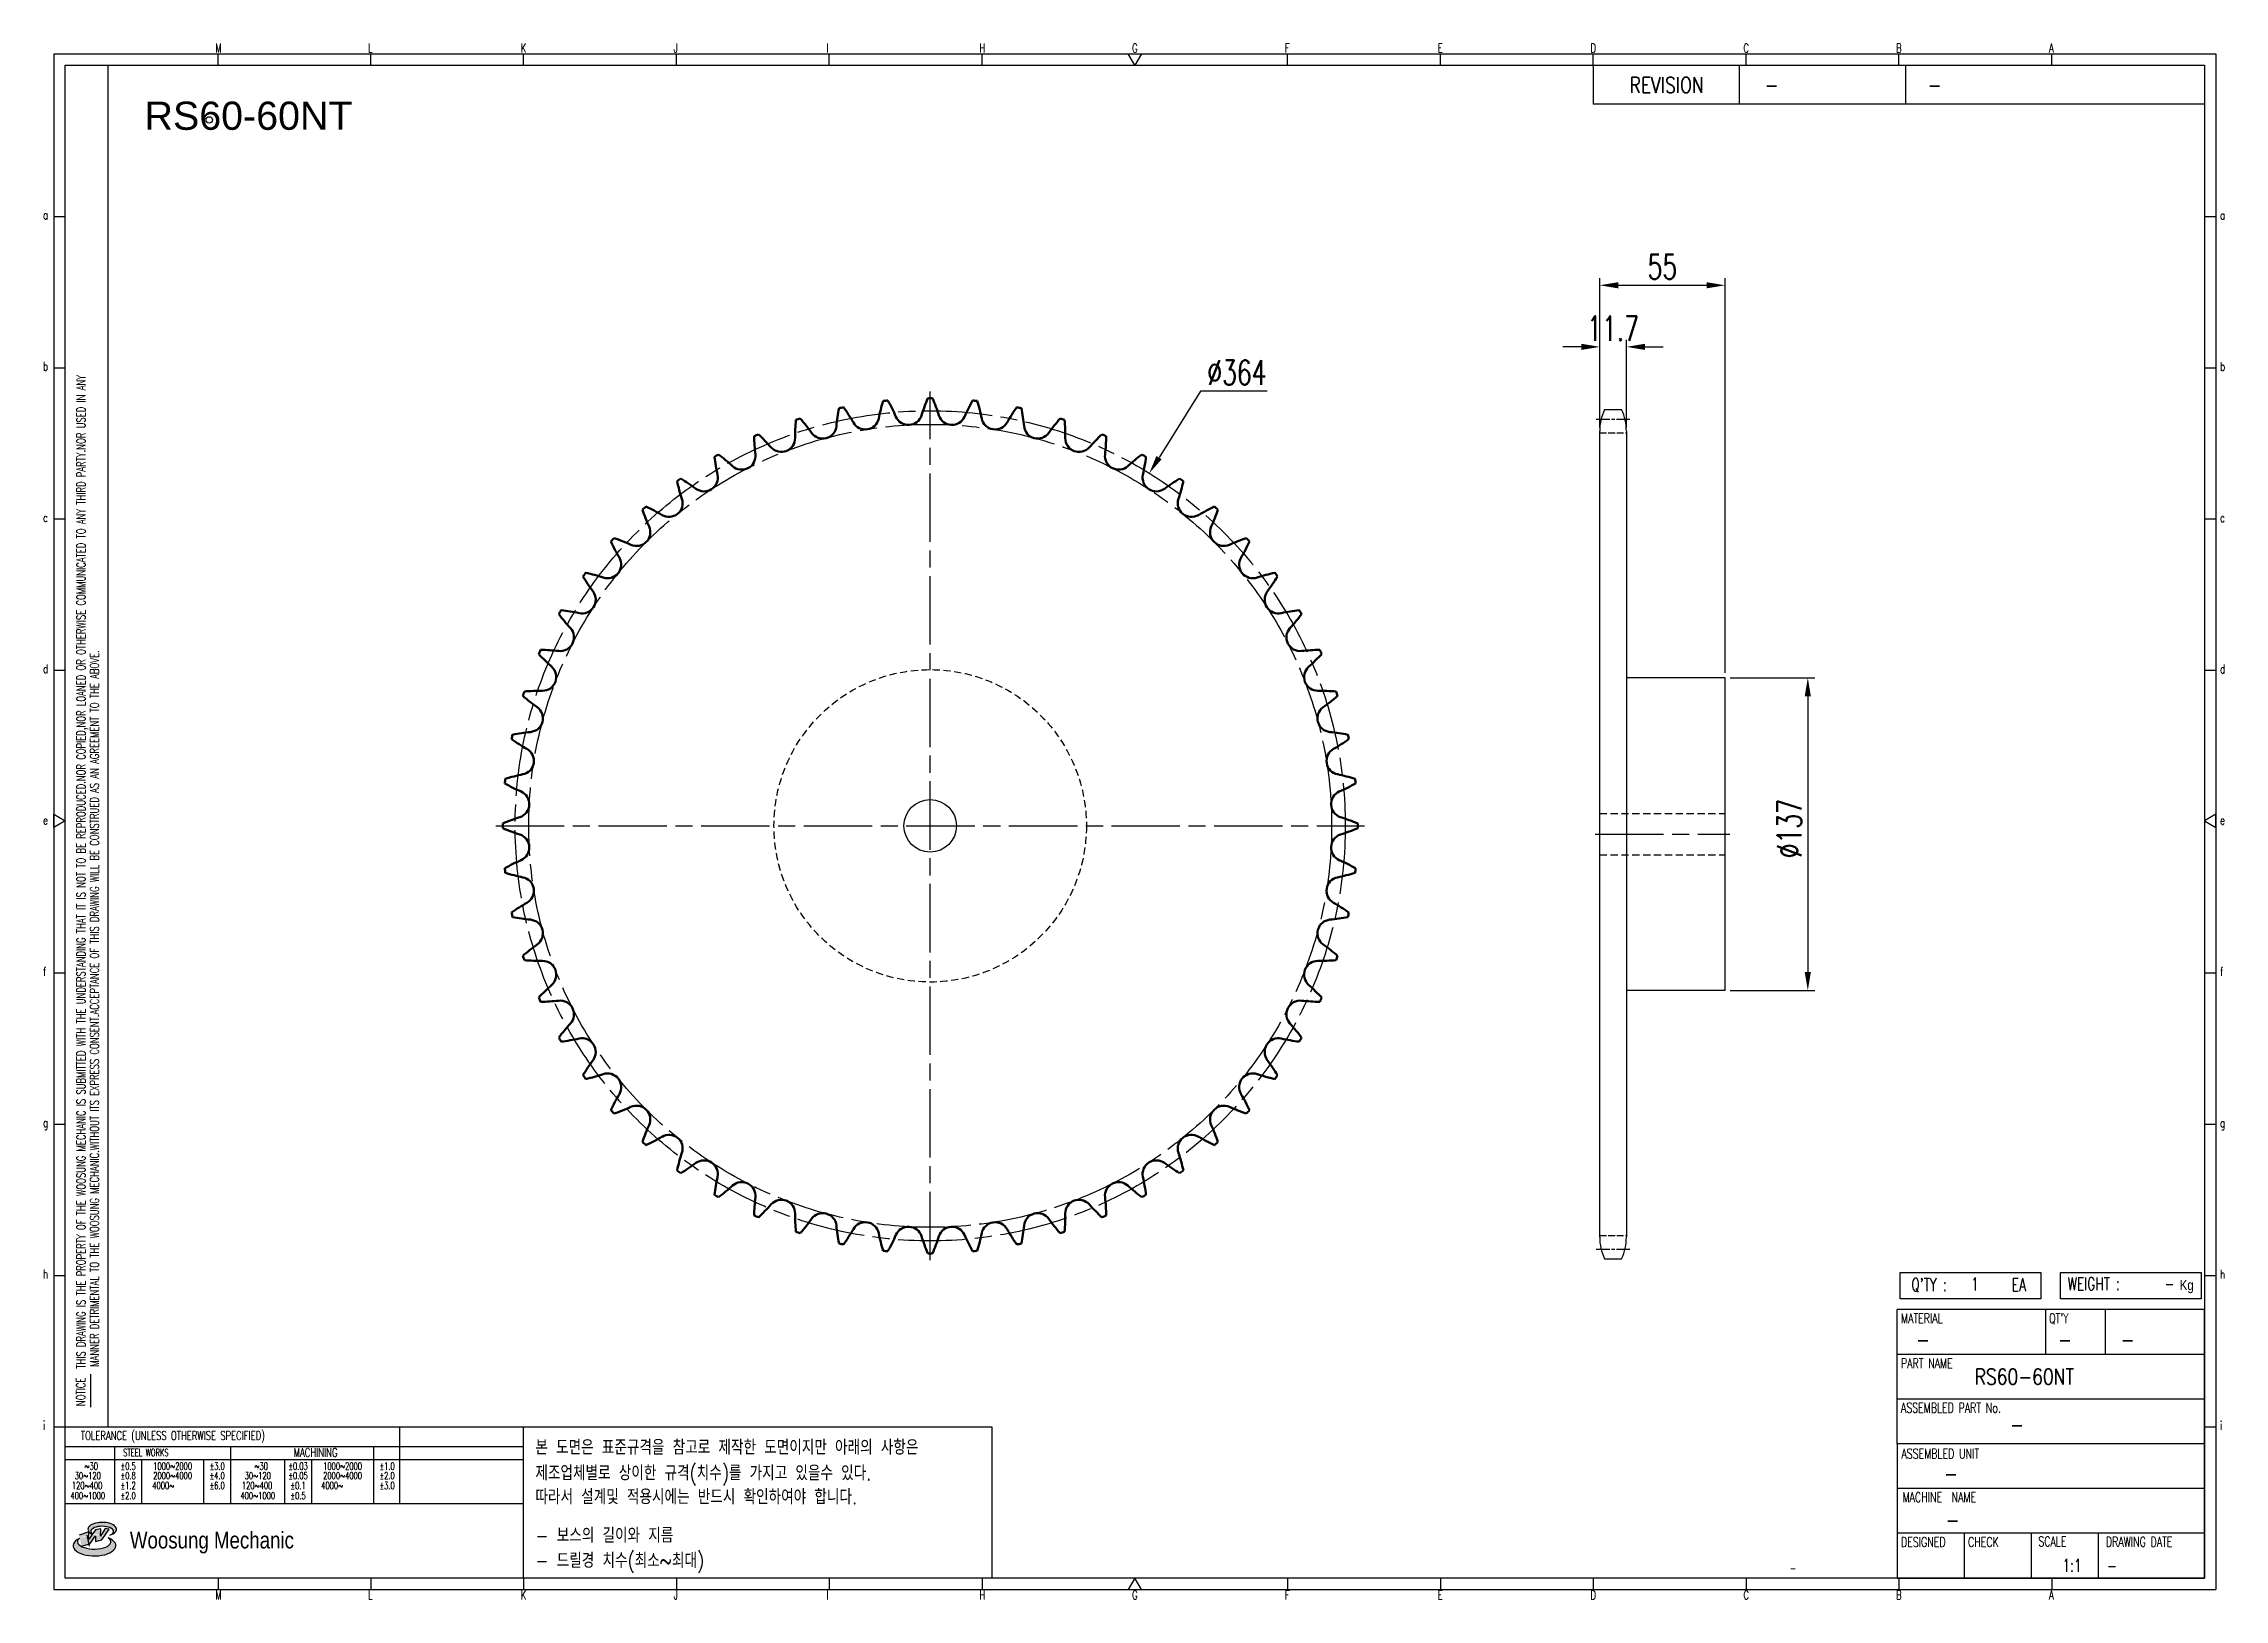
# Model space of a CAD drawing. Header units: millimetres. Extents: x 24038 to 24995, y 27 to 709.
import ezdxf
from ezdxf.enums import TextEntityAlignment as Align

# ---------------------------------------------------------------- set-up
doc = ezdxf.new("R2010")
doc.units = ezdxf.units.MM
for name, pattern in [('AM_ISO02W050', [7.5, 6, -1.5]), ('AM_ISO02W050x2', [3.75, 3, -0.75]), ('AM_ISO08W050', [18, 12, -1.5, 3, -1.5]), ('AM_ISO08W050x2', [9, 6, -0.75, 1.5, -0.75]), ('HIDDEN', [9.525, 6.35, -3.175])]:
    doc.linetypes.add(name, pattern=pattern)
for name, color, linetype, lineweight in [('AM_0N', 7, 'Continuous', 50), ('AM_3N', 6, 'AM_ISO02W050', 25), ('AM_7', 4, 'AM_ISO08W050', 25), ('AM_7N', 4, 'AM_ISO08W050', 25)]:
    doc.layers.add(name, color=color, linetype=linetype, lineweight=lineweight)
for name, color, linetype in [('HL', 2, 'HIDDEN'), ('S-DIM', 7, 'Continuous'), ('TITLE', 7, 'Continuous'), ('도면레이아웃', 7, 'Continuous')]:
    doc.layers.add(name, color=color, linetype=linetype)
doc.styles.add('HAN', font='ROMANS.shx', dxfattribs={"width": 0.7, "bigfont": 'whgtxt.shx'})
doc.styles.add('HKD_ST2', font='romans.shx', dxfattribs={"width": 0.7, "height": 4, "bigfont": '@extfont2.shx'})
doc.styles.add('HSG', font='SIMPLEX.shx', dxfattribs={"width": 0.7, "bigfont": 'HSG.shx'})
doc.styles.add('ROMANS', font='romans.shx', dxfattribs={"width": 0.7, "bigfont": 'whgtxt.shx'})
doc.styles.add('SLDTEXTSTYLE4', font='arial.ttf', dxfattribs={"width": 0.8})
doc.styles.get("Standard").update_dxf_attribs({"font": 'arial.ttf'})
doc.dimstyles.new('APP23', dxfattribs={"dimscale": 4.5, "dimtxt": 2.4, "dimasz": 1.8, "dimexe": 0.7, "dimexo": 0.5, "dimgap": 0.6, "dimtad": 1, "dimtoh": 1, "dimdec": 1, "dimrnd": 0.01, "dimzin": 9, "dimdsep": 46, "dimtxsty": 'HSG', "dimcen": 0, "dimclrd": 1, "dimclre": 1, "dimclrt": 256, "dimazin": 2, "dimtp": 1, "dimtm": 1, "dimtfac": 0.5, "dimtdec": 1, "dimtix": 1, "dimtofl": 0, "dimtmove": 0, "dimatfit": 3, "dimfxl": 0, "dimtvp": 1, "dimtolj": 2, "dimlwd": -1, "dimlwe": -1, "dimarcsym": 0})

# ---------------------------------------------------------------- blocks, each defined once
blk = doc.blocks.new('SUYWSHJH')
at = {"layer": '도면레이아웃'}
h = blk.add_hatch(color=10, dxfattribs=at)
h.paths.add_polyline_path([(1.544, 35.177), (1.554, 34.966), (1.779, 35.034), (2.054, 35.422), (1.908, 35.446), (1.728, 35.167), (1.741, 35.439), (1.547, 35.405), (1.292, 35.041), (1.295, 35.33), (0.943, 35.208), (1.03, 34.8), (1.336, 34.885)])
edge = h.paths.add_edge_path()
edge.add_ellipse((1.795, 35.421), major_axis=(-0.53, 0), ratio=0.487785, start_angle=122.36065, end_angle=403.39574)
edge.add_line((1.411, 35.244), (1.419, 35.261))
edge.add_ellipse((1.798, 35.344), major_axis=(-0.423, 0), ratio=0.444396, start_angle=131.58977, end_angle=386.19408, ccw=False)
edge = h.paths.add_edge_path()
edge.add_ellipse((1.512, 34.815), major_axis=(-0.793, 0), ratio=0.480113, start_angle=314.67633, end_angle=590.85213)
edge.add_ellipse((1.501, 34.958), major_axis=(-0.62, 0), ratio=0.43311, start_angle=331.7024, end_angle=574.42495, ccw=False)
for p, q in [((0, 90.118), (80.15, 90.118)), ((0, 90.118), (0, 33.191)), ((6.089, 89.693), (6.089, 90.118)), ((11.753, 89.693), (11.753, 90.118)), ((17.418, 89.693), (17.418, 90.118)), ((23.082, 89.693), (23.082, 90.118)), ((28.746, 89.693), (28.746, 90.118)), ((34.411, 89.693), (34.411, 90.118)), ((45.739, 89.693), (45.739, 90.118)), ((51.404, 89.693), (51.404, 90.118)), ((57.068, 89.693), (57.068, 90.118)), ((62.732, 89.693), (62.732, 90.118)), ((68.397, 89.693), (68.397, 90.118)), ((74.061, 89.693), (74.061, 90.118)), ((80.15, 90.118), (80.15, 33.191)), ((0, 84.085), (0.425, 84.085)), ((79.725, 84.085), (80.15, 84.085)), ((0, 78.478), (0.425, 78.478)), ((79.725, 78.478), (80.15, 78.478)), ((0, 72.87), (0.425, 72.87)), ((79.725, 72.87), (80.15, 72.87)), ((0, 67.262), (0.425, 67.262)), ((79.725, 67.262), (80.15, 67.262)), ((0, 56.047), (0.425, 56.047)), ((79.725, 56.047), (80.15, 56.047)), ((0, 50.439), (0.425, 50.439)), ((79.725, 50.439), (80.15, 50.439)), ((0, 44.832), (0.425, 44.832)), ((79.725, 44.832), (80.15, 44.832)), ((1.377, 39.947), (1.377, 41.174)), ((0, 39.224), (0.425, 39.224)), ((79.725, 39.224), (80.15, 39.224)), ((0, 33.191), (80.15, 33.191)), ((6.089, 33.616), (6.089, 33.191)), ((11.753, 33.616), (11.753, 33.191)), ((17.418, 33.616), (17.418, 33.191)), ((23.082, 33.616), (23.082, 33.191)), ((28.746, 33.616), (28.746, 33.191)), ((34.411, 33.616), (34.411, 33.191)), ((45.739, 33.616), (45.739, 33.191)), ((51.404, 33.616), (51.404, 33.191)), ((57.068, 33.616), (57.068, 33.191)), ((62.732, 33.616), (62.732, 33.191)), ((68.397, 33.616), (68.397, 33.191)), ((74.061, 33.616), (74.061, 33.191))]:
    blk.add_line(p, q)
at = {"color": 2}
for p, q in [((2.017, 39.224), (2.017, 89.693)), ((0.425, 39.224), (17.418, 39.224)), ((12.816, 39.224), (12.816, 36.382)), ((17.418, 33.616), (17.418, 39.224)), ((0.425, 38.487), (17.418, 38.487)), ((0.425, 38.012), (17.418, 38.012)), ((2.257, 38.487), (2.257, 36.382)), ((3.257, 38.012), (3.257, 36.382)), ((5.557, 38.012), (5.557, 36.382)), ((6.557, 38.5), (6.557, 36.382)), ((8.557, 38.012), (8.557, 36.382)), ((9.557, 38.026), (9.557, 36.382)), ((11.857, 38.487), (11.857, 36.382)), ((0.425, 36.382), (17.418, 36.382))]:
    blk.add_line(p, q, dxfattribs=at)
at = {"color": 6, "ltscale": 0.5}
for p, q in [((57.068, 89.693), (57.068, 88.246)), ((62.47, 89.693), (62.47, 88.246)), ((68.635, 89.693), (68.635, 88.246)), ((79.725, 88.246), (57.068, 88.246)), ((68.336, 38.59), (68.336, 43.563)), ((79.725, 43.563), (68.336, 43.563)), ((73.827, 43.563), (73.827, 41.905)), ((76.037, 43.563), (76.037, 41.905)), ((79.725, 38.59), (79.725, 43.563)), ((79.725, 41.905), (68.336, 41.905)), ((79.725, 40.248), (68.336, 40.248)), ((68.336, 38.59), (68.336, 33.616)), ((79.725, 38.59), (68.336, 38.59)), ((79.725, 33.616), (79.725, 38.59)), ((79.725, 36.932), (68.336, 36.932)), ((79.725, 35.274), (68.336, 35.274)), ((70.822, 33.616), (70.822, 35.274)), ((73.309, 33.616), (73.309, 35.274)), ((75.796, 33.616), (75.796, 35.274)), ((68.336, 33.616), (79.725, 33.616))]:
    blk.add_line(p, q, dxfattribs=at)
for points in [[(40.075, 89.693), (39.83, 90.118), (40.32, 90.118)], [(0.425, 89.693), (79.725, 89.693), (79.725, 33.616), (0.425, 33.616)], [(0.425, 61.679), (0, 61.433), (0, 61.924)], [(79.725, 61.679), (80.15, 61.433), (80.15, 61.924)], [(40.075, 33.616), (39.83, 33.191), (40.32, 33.191)]]:
    blk.add_lwpolyline(points, close=True)
at = {"layer": 'TITLE', "color": 20}
for p, q in [((68.449, 43.961), (68.449, 44.936)), ((68.449, 44.936), (73.654, 44.936)), ((73.654, 44.936), (73.654, 43.961)), ((74.39, 43.961), (74.39, 44.936)), ((74.39, 44.936), (79.595, 44.936)), ((79.595, 44.936), (79.595, 43.961)), ((73.654, 43.961), (68.449, 43.961)), ((79.595, 43.961), (74.39, 43.961))]:
    blk.add_line(p, q, dxfattribs=at)
at = {"layer": '도면레이아웃'}
for p, q in [((1.295, 35.33), (0.943, 35.208)), ((1.03, 34.8), (1.336, 34.885)), ((1.224, 35.208), (1.311, 34.8)), ((1.224, 35.208), (1.224, 35.208)), ((1.547, 35.405), (1.292, 35.041)), ((1.292, 35.041), (1.295, 35.33)), ((1.336, 34.885), (1.544, 35.177)), ((1.419, 35.261), (1.411, 35.244)), ((1.544, 35.177), (1.554, 34.966)), ((1.741, 35.439), (1.547, 35.405)), ((1.554, 34.966), (1.779, 35.034)), ((1.908, 35.446), (1.728, 35.167)), ((1.728, 35.167), (1.741, 35.439)), ((1.779, 35.034), (2.054, 35.422)), ((2.054, 35.422), (1.908, 35.446))]:
    blk.add_line(p, q, dxfattribs=at)
for centre, major_axis, ratio, start_param, end_param in [((1.795, 35.421), (-0.53, 0), 0.487785, 2.135596, 7.040584), ((1.512, 34.815), (-0.793, 0), 0.480113, 5.492138, 10.312315), ((1.501, 34.958), (-0.62, 0), 0.43311, 5.789299, 10.025607), ((1.798, 35.344), (-0.423, 0), 0.444396, 2.296675, 6.740358)]:
    blk.add_ellipse(centre, major_axis=major_axis, ratio=ratio, start_param=start_param, end_param=end_param, dxfattribs=at)
at = {"color": 4, "style": 'HKD_ST2', "width": 0.7}
for s, p in [('M', (5.988, 90.164)), ('L', (11.652, 90.164)), ('K', (17.316, 90.164)), ('J', (22.981, 90.164)), ('I', (28.645, 90.164)), ('H', (34.309, 90.164)), ('G', (39.974, 90.164)), ('F', (45.638, 90.164)), ('E', (51.302, 90.164)), ('D', (56.967, 90.164)), ('C', (62.631, 90.164)), ('B', (68.295, 90.164)), ('A', (73.96, 90.164)), ('a', (-0.395, 83.976)), ('a', (80.305, 83.97)), ('b', (-0.395, 78.368)), ('b', (80.305, 78.362)), ('c', (-0.395, 72.76)), ('c', (80.305, 72.754)), ('d', (-0.395, 67.153)), ('d', (80.305, 67.147)), ('e', (-0.395, 61.545)), ('e', (80.305, 61.539)), ('f', (-0.395, 55.937)), ('f', (80.305, 55.931)), ('g', (-0.395, 50.33)), ('g', (80.305, 50.324)), ('h', (-0.395, 44.722)), ('h', (80.305, 44.716)), ('i', (-0.395, 39.114)), ('i', (80.305, 39.108)), ('M', (5.988, 32.824)), ('L', (11.652, 32.824)), ('K', (17.316, 32.824)), ('J', (22.981, 32.824)), ('I', (28.645, 32.824)), ('H', (34.309, 32.824)), ('G', (39.974, 32.824)), ('F', (45.638, 32.824)), ('E', (51.302, 32.824)), ('D', (56.967, 32.824)), ('C', (62.631, 32.824)), ('B', (68.295, 32.824)), ('A', (73.96, 32.824))]:
    blk.add_text(s, height=0.326, dxfattribs=at).set_placement(p)
for s, height, style, width, p in [('REVISION', 0.5806, 'HAN', 0.8, (58.415, 88.664)), ('-', 0.581, 'HAN', 0.8, (63.426, 88.664)), ('-', 0.581, 'HAN', 0.8, (69.468, 88.664)), ("Q'TY : ", 0.4746, 'HKD_ST2', 0.7, (68.857, 44.253)), ('1', 0.475, 'HKD_ST2', 0.7, (71.071, 44.275)), ('EA', 0.4746, 'HKD_ST2', 0.7, (72.578, 44.253)), ('WEIGHT : ', 0.4746, 'HKD_ST2', 0.7, (74.65, 44.286)), ('-', 0.581, 'HAN', 0.8, (69.029, 42.157)), ('-', 0.581, 'HAN', 0.8, (74.289, 42.157)), ('-', 0.581, 'HAN', 0.8, (76.623, 42.157)), ('-', 0.581, 'HAN', 0.8, (72.515, 39.013)), ('-', 0.581, 'HAN', 0.8, (70.067, 37.189)), ('-', 0.581, 'HAN', 0.8, (70.126, 35.48)), ('1:1', 0.4746, 'HKD_ST2', 0.7, (74.458, 33.848)), ('-', 0.475, 'HKD_ST2', 0.7, (76.112, 33.837))]:
    blk.add_text(s, height=height, dxfattribs=dict(style=style, width=width)).set_placement(p)
at = {"color": 6, "style": 'HKD_ST2', "width": 0.7}
for s, p in [(' THIS DRAWING IS THE PROPERTY OF THE WOOSUNG MECHANIC IS SUBMITTED WITH THE UNDERSTANDING THAT IT IS NOT TO BE REPRODUCED.NOR COPIED,NOR LOANED OR OTHERWISE COMMUNICATED TO ANY THIRD PARTY.NOR USED IN ANY', (1.173, 41.217)), ('MANNER DETRIMENTAL TO THE WOOSUNG MECHANIC.WITHOUT ITS EXPRESS CONSENT.ACCEPTANCE OF THIS DRAWING WILL BE CONSTRUED AS AN AGREEMENT TO THE ABOVE.', (1.672, 41.447))]:
    blk.add_text(s, height=0.326266, rotation=90, dxfattribs=at).set_placement(p)
at = {"style": 'HKD_ST2', "width": 0.7}
blk.add_text('-', height=0.475, dxfattribs=at).set_placement((78.613, 44.286), align=Align.RIGHT)
at = {"color": 4, "style": 'HKD_ST2', "width": 0.7}
for s, height, p in [('MATERIAL', 0.3651, (68.474, 43.425)), ("QT'Y", 0.3651, (73.965, 43.425)), ('PART NAME', 0.3651, (68.474, 41.756)), ('ASSEMBLED PART No.', 0.36511, (68.474, 40.109)), ('ASSEMBLED UNIT', 0.36511, (68.49, 38.408)), ('MACHINE  NAME', 0.36511, (68.532, 36.794)), ('DESIGNED', 0.3651, (68.474, 35.136)), ('CHECK', 0.3651, (70.961, 35.136)), ('SCALE', 0.3651, (73.566, 35.153)), ('DRAWING DATE', 0.36511, (76.071, 35.141))]:
    blk.add_text(s, height=height, dxfattribs=at).set_placement(p, align=Align.TOP_LEFT)
at = {"style": 'HKD_ST2', "width": 0.7}
blk.add_text('NOTICE', height=0.3263, rotation=90, dxfattribs=at).set_placement((1.163, 39.988))
for s, height, style, width, p in [('TOLERANCE (UNLESS OTHERWISE SPECIFIED)', 0.32627, 'HKD_ST2', 0.7, (4.417, 38.896)), ('-', 0.326, 'ROMANS', 0.65, (64.469, 33.975))]:
    blk.add_text(s, height=height, dxfattribs=dict(style=style, width=width)).set_placement(p, align=Align.MIDDLE_CENTER)
at = {"color": 4, "style": 'HKD_ST2', "width": 0.7}
for s, height, p in [('STEEL WORKS', 0.26101, (3.416, 38.268)), ('MACHINING', 0.3263, (9.707, 38.27)), ('%%P0.5', 0.261, (2.757, 37.762)), ('%%P0.8', 0.261, (2.757, 37.411)), ('%%P3.0', 0.261, (6.057, 37.762)), ('%%P4.0', 0.261, (6.057, 37.411)), ('%%P0.03', 0.261, (9.057, 37.762)), ('%%P0.05', 0.261, (9.057, 37.411)), ('%%P1.0', 0.261, (12.357, 37.762)), ('%%P2.0', 0.261, (12.357, 37.411)), ('%%P1.2', 0.261, (2.757, 37.045)), ('%%P2.0', 0.261, (2.757, 36.67)), ('%%P6.0', 0.261, (6.057, 37.045)), ('%%P0.1', 0.261, (9.057, 37.045)), ('%%P0.5', 0.261, (9.057, 36.67)), ('%%P3.0', 0.261, (12.357, 37.045))]:
    blk.add_text(s, height=height, dxfattribs=at).set_placement(p, align=Align.MIDDLE)
for s, height, p in [('30%%126120', 0.261, (1.263, 37.411)), ('%%12630', 0.261, (1.389, 37.762)), ('2000%%1264000', 0.26101, (4.407, 37.411)), ('1000%%1262000', 0.26101, (4.407, 37.762)), ('30%%126120', 0.261, (7.563, 37.411)), ('%%12630', 0.261, (7.689, 37.762)), ('2000%%1264000', 0.26101, (10.707, 37.411)), ('1000%%1262000', 0.26101, (10.707, 37.762)), ('400%%1261000', 0.26101, (1.263, 36.67)), ('120%%126400', 0.26101, (1.237, 37.045)), ('4000%%126', 0.261, (4.061, 37.045)), ('400%%1261000', 0.26101, (7.563, 36.67)), ('120%%126400', 0.26101, (7.537, 37.045)), ('4000%%126', 0.261, (10.321, 37.045))]:
    blk.add_text(s, height=height, dxfattribs=at).set_placement(p, align=Align.MIDDLE_CENTER)
at = {"color": 1, "style": 'SLDTEXTSTYLE4', "width": 0.8}
blk.add_text('Woosung Mechanic', height=0.61957, dxfattribs=at).set_placement((2.822, 34.711))
at = {"layer": 'TITLE', "width": 0.8}
blk.add_text('Kg', height=0.3789, dxfattribs=at).set_placement((78.807, 44.286))
blk = doc.blocks.new('*D2')
at = {"layer": 'Defpoints', "color": 0, "transparency": 16777216}
for p in [(24732.47, 576.53), (24720.77, 538.88), (24732.47, 538.88)]:
    blk.add_point(p, dxfattribs=at)
at = {"layer": 'S-DIM', "color": 1, "transparency": 16777216}
for p, q in [((24712.67, 576.53), (24704.57, 576.53)), ((24720.77, 541.13), (24720.77, 579.68)), ((24732.47, 541.13), (24732.47, 579.68)), ((24740.57, 576.53), (24748.67, 576.53))]:
    blk.add_line(p, q, dxfattribs=at)
for points in [[(24712.67, 577.88), (24712.67, 575.18), (24720.77, 576.53)], [(24740.57, 577.88), (24740.57, 575.18), (24732.47, 576.53)]]:
    blk.add_solid(points, dxfattribs=at)
at = {"layer": 'S-DIM', "transparency": 16777216, "insert": (24726.62, 584.63), "char_height": 10.8, "attachment_point": 5, "style": 'HSG'}
blk.add_mtext('\\A2;11.7', dxfattribs=at)
blk = doc.blocks.new('*D3')
at = {"layer": 'Defpoints', "color": 0, "transparency": 16777216}
for p in [(24775.77, 603.53), (24720.77, 538.88), (24775.77, 431.34)]:
    blk.add_point(p, dxfattribs=at)
at = {"layer": 'S-DIM', "color": 1, "transparency": 16777216}
for p, q in [((24720.77, 541.13), (24720.77, 606.68)), ((24728.87, 603.53), (24767.67, 603.53)), ((24775.77, 433.59), (24775.77, 606.68))]:
    blk.add_line(p, q, dxfattribs=at)
for points in [[(24728.87, 604.88), (24728.87, 602.18), (24720.77, 603.53)], [(24767.67, 604.88), (24767.67, 602.18), (24775.77, 603.53)]]:
    blk.add_solid(points, dxfattribs=at)
at = {"layer": 'S-DIM', "transparency": 16777216, "insert": (24748.27, 611.63), "char_height": 10.8, "attachment_point": 5, "style": 'HSG'}
blk.add_mtext('\\A2;55', dxfattribs=at)
blk = doc.blocks.new('*D4')
at = {"layer": 'Defpoints', "color": 0, "transparency": 16777216}
for p in [(24775.77, 431.34), (24775.77, 294.34), (24812.03, 294.34)]:
    blk.add_point(p, dxfattribs=at)
at = {"layer": 'S-DIM', "color": 1, "transparency": 16777216}
for p, q in [((24778.02, 431.34), (24815.18, 431.34)), ((24812.03, 423.24), (24812.03, 302.44)), ((24778.02, 294.34), (24815.18, 294.34))]:
    blk.add_line(p, q, dxfattribs=at)
for points in [[(24810.68, 423.24), (24813.38, 423.24), (24812.03, 431.34)], [(24810.68, 302.44), (24813.38, 302.44), (24812.03, 294.34)]]:
    blk.add_solid(points, dxfattribs=at)
at = {"layer": 'S-DIM', "transparency": 16777216, "insert": (24803.93, 365.26), "char_height": 10.8, "attachment_point": 5, "rotation": 90, "style": 'HSG'}
blk.add_mtext('\\A2;%%c137', dxfattribs=at)

msp = doc.modelspace()

# ---------------------------------------------------------------- linework, layer by layer
for p, q in [((24722.85, 549.04), (24730.38, 549.04)), ((24720.77, 186.14), (24720.77, 539.54)), ((24732.47, 539.54), (24732.47, 186.14)), ((24775.77, 431.34), (24732.47, 431.34)), ((24775.77, 294.34), (24775.77, 431.34)), ((24775.77, 294.34), (24732.47, 294.34)), ((24722.85, 176.64), (24730.38, 176.64))]:
    msp.add_line(p, q)
at = {"color": 4}
msp.add_lwpolyline([(24248.9, 103.02), (24454.27, 103.02), (24454.27, 36.68), (24248.9, 36.68)], close=True, dxfattribs=at)
for centre, radius in [((24111.05, 676.01), 1.43), ((24427.19, 366.5), 11.5)]:
    msp.add_circle(centre, radius)
for centre, start, end in [((24743.47, 539.54), 155.25994, 180), ((24709.77, 539.54), 0, 24.74006), ((24743.47, 186.14), 180, 204.74006), ((24709.77, 186.14), 335.25994, 0)]:
    msp.add_arc(centre, 22.7, start, end)
at = {"layer": 'AM_0N'}
for centre, radius, start, end in [((24427.19, 366.5), 187.46, 107.68646, 108.31354), ((24303.27, 487.07), 88.61, 35.75, 40.91408), ((24474.22, 532.87), 88.61, 169.08592, 174.25), ((24427.19, 366.5), 187.46, 101.68646, 102.31354), ((24316.55, 499.36), 88.61, 29.75, 34.91408), ((24491.35, 527.04), 88.61, 163.08592, 168.25), ((24427.19, 366.5), 187.46, 95.68646, 96.31354), ((24331.05, 510.2), 88.61, 23.75, 28.91408), ((24417.66, 548.3), 6.01, 203.75, 342.25), ((24507.78, 519.46), 88.61, 157.08592, 162.25), ((24427.19, 366.5), 187.46, 89.68646, 90.31354), ((24346.6, 519.46), 88.61, 17.75, 22.91408), ((24436.72, 548.3), 6.01, 197.75, 336.25), ((24523.33, 510.2), 88.61, 151.08592, 156.25), ((24427.19, 366.5), 187.46, 83.68646, 84.31354), ((24363.03, 527.04), 88.61, 11.75, 16.91408), ((24537.82, 499.36), 88.61, 145.08592, 150.25), ((24427.19, 366.5), 187.46, 77.68646, 78.31354), ((24380.16, 532.87), 88.61, 5.75, 10.91408), ((24551.1, 487.07), 88.61, 139.08592, 144.25), ((24427.19, 366.5), 187.46, 71.68646, 72.31354), ((24427.19, 366.5), 187.46, 113.68646, 114.31354), ((24438.6, 539.01), 88.61, 181.08592, 186.25), ((24291.35, 473.45), 88.61, 41.75, 46.91408), ((24361.94, 536.46), 6.01, 221.75, 0.25), ((24456.57, 536.88), 88.61, 175.08592, 180.25), ((24380.07, 542.35), 6.01, 215.75, 354.25), ((24398.71, 546.31), 6.01, 209.75, 348.25), ((24455.67, 546.31), 6.01, 191.75, 330.25), ((24474.31, 542.35), 6.01, 185.75, 324.25), ((24397.81, 536.88), 88.61, 359.75, 4.91408), ((24492.43, 536.46), 6.01, 179.75, 318.25), ((24563.03, 473.45), 88.61, 133.08592, 138.25), ((24427.19, 366.5), 187.46, 65.68646, 66.31354), ((24415.78, 539.01), 88.61, 353.75, 358.91408), ((24427.19, 366.5), 187.46, 119.68646, 120.31354), ((24420.5, 539.26), 88.61, 187.08592, 192.25), ((24280.91, 458.67), 88.61, 47.75, 52.91408), ((24344.54, 528.71), 6.01, 227.75, 6.25), ((24509.84, 528.71), 6.01, 173.75, 312.25), ((24573.46, 458.67), 88.61, 127.08592, 132.25), ((24427.19, 366.5), 187.46, 59.68646, 60.31354), ((24433.87, 539.26), 88.61, 347.75, 352.91408), ((24427.19, 366.5), 187.46, 125.68646, 126.31354), ((24402.48, 537.62), 88.61, 193.08592, 198.25), ((24272.08, 442.87), 88.61, 53.75, 58.91408), ((24328.03, 519.18), 6.01, 233.75, 12.25), ((24526.34, 519.18), 6.01, 167.75, 306.25), ((24582.3, 442.87), 88.61, 121.08592, 126.25), ((24451.89, 537.62), 88.61, 341.75, 346.91408), ((24427.19, 366.5), 187.46, 53.68646, 54.31354), ((24312.62, 507.98), 6.01, 239.75, 18.25), ((24541.76, 507.98), 6.01, 161.75, 300.25), ((24298.45, 495.23), 6.01, 245.75, 24.25), ((24427.19, 366.5), 187.46, 131.68646, 132.31354), ((24384.73, 534.1), 88.61, 199.08592, 204.25), ((24264.95, 426.24), 88.61, 59.75, 64.91408), ((24589.43, 426.24), 88.61, 115.08592, 120.25), ((24555.92, 495.23), 6.01, 155.75, 294.25), ((24469.65, 534.1), 88.61, 335.75, 340.91408), ((24427.19, 366.5), 187.46, 47.68646, 48.31354), ((24427.19, 366.5), 187.46, 137.68646, 138.31354), ((24367.44, 528.74), 88.61, 205.08592, 210.25), ((24259.59, 408.96), 88.61, 65.75, 70.91408), ((24594.79, 408.96), 88.61, 109.08592, 114.25), ((24486.93, 528.74), 88.61, 329.75, 334.91408), ((24427.19, 366.5), 187.46, 41.68646, 42.31354), ((24285.7, 481.07), 6.01, 251.75, 30.25), ((24568.67, 481.07), 6.01, 149.75, 288.25), ((24274.5, 465.65), 6.01, 257.75, 36.25), ((24427.19, 366.5), 187.46, 143.68646, 144.31354), ((24350.81, 521.61), 88.61, 211.08592, 216.25), ((24256.07, 391.2), 88.61, 71.75, 76.91408), ((24598.31, 391.2), 88.61, 103.08592, 108.25), ((24579.87, 465.65), 6.01, 143.75, 282.25), ((24503.56, 521.61), 88.61, 323.75, 328.91408), ((24427.19, 366.5), 187.46, 35.68646, 36.31354), ((24427.19, 366.5), 187.46, 149.68646, 150.31354), ((24335.02, 512.77), 88.61, 217.08592, 222.25), ((24254.42, 373.18), 88.61, 77.75, 82.91408), ((24599.95, 373.18), 88.61, 97.08592, 102.25), ((24519.36, 512.77), 88.61, 317.75, 322.91408), ((24427.19, 366.5), 187.46, 29.68646, 30.31354), ((24264.97, 449.15), 6.01, 263.75, 42.25), ((24589.4, 449.15), 6.01, 137.75, 276.25), ((24427.19, 366.5), 187.46, 155.68646, 156.31354), ((24320.23, 502.34), 88.61, 223.08592, 228.25), ((24254.67, 355.09), 88.61, 83.75, 88.91408), ((24599.7, 355.09), 88.61, 91.08592, 96.25), ((24534.14, 502.34), 88.61, 311.75, 316.91408), ((24427.19, 366.5), 187.46, 23.68646, 24.31354), ((24257.22, 431.74), 6.01, 269.75, 48.25), ((24597.15, 431.74), 6.01, 131.75, 270.25), ((24427.19, 366.5), 187.46, 161.68646, 162.31354), ((24306.62, 490.41), 88.61, 229.08592, 234.25), ((24256.81, 337.12), 88.61, 89.75, 94.91408), ((24597.57, 337.12), 88.61, 85.08592, 90.25), ((24547.76, 490.41), 88.61, 305.75, 310.91408), ((24427.19, 366.5), 187.46, 17.68646, 18.31354), ((24251.33, 413.62), 6.01, 275.75, 54.25), ((24603.04, 413.62), 6.01, 125.75, 264.25), ((24427.19, 366.5), 187.46, 167.68646, 168.31354), ((24294.33, 477.13), 88.61, 235.08592, 240.25), ((24260.81, 319.47), 88.61, 95.75, 100.91408), ((24593.56, 319.47), 88.61, 79.08592, 84.25), ((24560.05, 477.13), 88.61, 299.75, 304.91408), ((24427.19, 366.5), 187.46, 11.68646, 12.31354), ((24247.37, 394.98), 6.01, 281.75, 60.25), ((24607, 394.98), 6.01, 119.75, 258.25), ((24427.19, 366.5), 187.46, 173.68646, 174.31354), ((24283.49, 462.64), 88.61, 241.08592, 246.25), ((24266.64, 302.34), 88.61, 101.75, 106.91408), ((24587.73, 302.34), 88.61, 73.08592, 78.25), ((24570.89, 462.64), 88.61, 293.75, 298.91408), ((24427.19, 366.5), 187.46, 5.68646, 6.31354), ((24245.38, 376.03), 6.01, 287.75, 66.25), ((24608.99, 376.03), 6.01, 113.75, 252.25), ((24427.19, 366.5), 187.46, 179.68646, 180.31354), ((24274.23, 285.91), 88.61, 107.75, 112.91408), ((24274.23, 447.09), 88.61, 247.08592, 252.25), ((24580.15, 285.91), 88.61, 67.08592, 72.25), ((24580.15, 447.09), 88.61, 287.75, 292.91408), ((24427.19, 366.5), 187.46, 359.68646, 0.31354), ((24245.38, 356.97), 6.01, 293.75, 72.25), ((24608.99, 356.97), 6.01, 107.75, 246.25), ((24283.49, 270.36), 88.61, 113.75, 118.91408), ((24427.19, 366.5), 187.46, 185.68646, 186.31354), ((24266.64, 430.66), 88.61, 253.08592, 258.25), ((24587.73, 430.66), 88.61, 281.75, 286.91408), ((24570.89, 270.36), 88.61, 61.08592, 66.25), ((24427.19, 366.5), 187.46, 353.68646, 354.31354), ((24247.37, 338.02), 6.01, 299.75, 78.25), ((24607, 338.02), 6.01, 101.75, 240.25), ((24294.33, 255.86), 88.61, 119.75, 124.91408), ((24427.19, 366.5), 187.46, 191.68646, 192.31354), ((24260.81, 413.53), 88.61, 259.08592, 264.25), ((24251.33, 319.38), 6.01, 305.75, 84.25), ((24603.04, 319.38), 6.01, 95.75, 234.25), ((24593.56, 413.53), 88.61, 275.75, 280.91408), ((24560.05, 255.86), 88.61, 55.08592, 60.25), ((24427.19, 366.5), 187.46, 347.68646, 348.31354), ((24306.62, 242.58), 88.61, 125.75, 130.91408), ((24427.19, 366.5), 187.46, 197.68646, 198.31354), ((24256.81, 395.88), 88.61, 265.08592, 270.25), ((24257.22, 301.25), 6.01, 311.75, 90.25), ((24597.15, 301.25), 6.01, 89.75, 228.25), ((24597.57, 395.88), 88.61, 269.75, 274.91408), ((24547.76, 242.58), 88.61, 49.08592, 54.25), ((24427.19, 366.5), 187.46, 341.68646, 342.31354), ((24320.23, 230.66), 88.61, 131.75, 136.91408), ((24534.14, 230.66), 88.61, 43.08592, 48.25), ((24427.19, 366.5), 187.46, 203.68646, 204.31354), ((24254.67, 377.91), 88.61, 271.08592, 276.25), ((24264.97, 283.85), 6.01, 317.75, 96.25), ((24589.4, 283.85), 6.01, 83.75, 222.25), ((24599.7, 377.91), 88.61, 263.75, 268.91408), ((24427.19, 366.5), 187.46, 335.68646, 336.31354), ((24335.02, 220.22), 88.61, 137.75, 142.91408), ((24519.36, 220.22), 88.61, 37.08592, 42.25), ((24427.19, 366.5), 187.46, 209.68646, 210.31354), ((24254.42, 359.81), 88.61, 277.08592, 282.25), ((24274.5, 267.34), 6.01, 323.75, 102.25), ((24579.87, 267.34), 6.01, 77.75, 216.25), ((24599.95, 359.81), 88.61, 257.75, 262.91408), ((24427.19, 366.5), 187.46, 329.68646, 330.31354), ((24350.81, 211.39), 88.61, 143.75, 148.91408), ((24503.56, 211.39), 88.61, 31.08592, 36.25), ((24427.19, 366.5), 187.46, 215.68646, 216.31354), ((24256.07, 341.79), 88.61, 283.08592, 288.25), ((24285.7, 251.93), 6.01, 329.75, 108.25), ((24367.44, 204.26), 88.61, 149.75, 154.91408), ((24568.67, 251.93), 6.01, 71.75, 210.25), ((24486.93, 204.26), 88.61, 25.08592, 30.25), ((24598.31, 341.79), 88.61, 251.75, 256.91408), ((24427.19, 366.5), 187.46, 323.68646, 324.31354), ((24427.19, 366.5), 187.46, 221.68646, 222.31354), ((24259.59, 324.04), 88.61, 289.08592, 294.25), ((24298.45, 237.76), 6.01, 335.75, 114.25), ((24555.92, 237.76), 6.01, 65.75, 204.25), ((24594.79, 324.04), 88.61, 245.75, 250.91408), ((24427.19, 366.5), 187.46, 317.68646, 318.31354), ((24384.73, 198.9), 88.61, 155.75, 160.91408), ((24264.95, 306.75), 88.61, 295.08592, 300.25), ((24312.62, 225.01), 6.01, 341.75, 120.25), ((24541.76, 225.01), 6.01, 59.75, 198.25), ((24589.43, 306.75), 88.61, 239.75, 244.91408), ((24469.65, 198.9), 88.61, 19.08592, 24.25), ((24427.19, 366.5), 187.46, 227.68646, 228.31354), ((24402.48, 195.38), 88.61, 161.75, 166.91408), ((24451.89, 195.38), 88.61, 13.08592, 18.25), ((24427.19, 366.5), 187.46, 311.68646, 312.31354), ((24427.19, 366.5), 187.46, 233.68646, 234.31354), ((24272.08, 290.12), 88.61, 301.08592, 306.25), ((24328.03, 213.81), 6.01, 347.75, 126.25), ((24420.5, 193.73), 88.61, 167.75, 172.91408), ((24526.34, 213.81), 6.01, 53.75, 192.25), ((24433.87, 193.73), 88.61, 7.08592, 12.25), ((24582.3, 290.12), 88.61, 233.75, 238.91408), ((24427.19, 366.5), 187.46, 305.68646, 306.31354), ((24427.19, 366.5), 187.46, 239.68646, 240.31354), ((24280.91, 274.33), 88.61, 307.08592, 312.25), ((24344.54, 204.28), 6.01, 353.75, 132.25), ((24438.6, 193.98), 88.61, 173.75, 178.91408), ((24361.94, 196.53), 6.01, 359.75, 138.25), ((24492.43, 196.53), 6.01, 41.75, 180.25), ((24509.84, 204.28), 6.01, 47.75, 186.25), ((24415.78, 193.98), 88.61, 1.08592, 6.25), ((24573.46, 274.33), 88.61, 227.75, 232.91408), ((24427.19, 366.5), 187.46, 299.68646, 300.31354), ((24427.19, 366.5), 187.46, 245.68646, 246.31354), ((24291.35, 259.54), 88.61, 313.08592, 318.25), ((24456.57, 196.12), 88.61, 179.75, 184.91408), ((24303.27, 245.93), 88.61, 319.08592, 324.25), ((24380.07, 190.64), 6.01, 5.75, 144.25), ((24398.71, 186.68), 6.01, 11.75, 150.25), ((24455.67, 186.68), 6.01, 29.75, 168.25), ((24474.31, 190.64), 6.01, 35.75, 174.25), ((24551.1, 245.93), 88.61, 215.75, 220.91408), ((24397.81, 196.12), 88.61, 355.08592, 0.25), ((24563.03, 259.54), 88.61, 221.75, 226.91408), ((24427.19, 366.5), 187.46, 293.68646, 294.31354), ((24427.19, 366.5), 187.46, 251.68646, 252.31354), ((24474.22, 200.12), 88.61, 185.75, 190.91408), ((24427.19, 366.5), 187.46, 257.68646, 258.31354), ((24316.55, 233.64), 88.61, 325.08592, 330.25), ((24491.35, 205.95), 88.61, 191.75, 196.91408), ((24331.05, 222.8), 88.61, 331.08592, 336.25), ((24417.66, 184.69), 6.01, 17.75, 156.25), ((24507.78, 213.54), 88.61, 197.75, 202.91408), ((24346.6, 213.54), 88.61, 337.08592, 342.25), ((24436.72, 184.69), 6.01, 23.75, 162.25), ((24523.33, 222.8), 88.61, 203.75, 208.91408), ((24363.03, 205.95), 88.61, 343.08592, 348.25), ((24537.82, 233.64), 88.61, 209.75, 214.91408), ((24427.19, 366.5), 187.46, 281.68646, 282.31354), ((24380.16, 200.12), 88.61, 349.08592, 354.25), ((24427.19, 366.5), 187.46, 287.68646, 288.31354), ((24427.19, 366.5), 187.46, 263.68646, 264.31354), ((24427.19, 366.5), 187.46, 269.68646, 270.31354), ((24427.19, 366.5), 187.46, 275.68646, 276.31354)]:
    msp.add_arc(centre, radius, start, end, dxfattribs=at)
at = {"layer": 'AM_3N', "linetype": 'AM_ISO02W050x2'}
for p, q in [((24720.77, 538.88), (24732.47, 538.88)), ((24720.77, 186.8), (24732.47, 186.8))]:
    msp.add_line(p, q, dxfattribs=at)
at = {"layer": 'AM_7', "linetype": 'AM_ISO08W050x2', "ltscale": 5}
for p, q in [((24427.19, 176.03), (24427.19, 556.96)), ((24236.72, 366.5), (24617.65, 366.5)), ((24718.77, 362.84), (24777.77, 362.84))]:
    msp.add_line(p, q, dxfattribs=at)
for radius in [182, 176.04]:
    msp.add_circle((24427.19, 366.5), radius, dxfattribs=at)
at = {"layer": 'AM_7N', "linetype": 'AM_ISO08W050x2'}
for p, q in [((24719.2, 544.84), (24734.03, 544.84)), ((24719.2, 180.84), (24734.03, 180.84))]:
    msp.add_line(p, q, dxfattribs=at)
at = {"layer": 'HL', "ltscale": 0.5}
for p, q in [((24720.77, 371.84), (24775.77, 371.84)), ((24720.77, 353.84), (24775.77, 353.84))]:
    msp.add_line(p, q, dxfattribs=at)
msp.add_circle((24427.19, 366.5), 68.5, dxfattribs=at)
at = {"layer": 'S-DIM', "color": 1}
for p, q in [((24545.67, 557.16), (24527.52, 527.96)), ((24575.01, 557.16), (24545.67, 557.16))]:
    msp.add_line(p, q, dxfattribs=at)
msp.add_solid([(24526.38, 528.67), (24528.67, 527.25), (24523.25, 521.08)], dxfattribs=at)

# ---------------------------------------------------------------- block references
at = {"xscale": 11.82992698220907, "yscale": 11.82992698220907, "zscale": 11.82992698220907}
msp.add_blockref('SUYWSHJH', (24042.85, -361), dxfattribs=at)

# ---------------------------------------------------------------- texts
at = {"color": 2}
msp.add_text('RS60-60NT', height=12.361, dxfattribs=at).set_placement((24082.68, 671.7))
at = {"style": 'HAN', "width": 0.8}
msp.add_text('RS60-60NT', height=6.869, dxfattribs=at).set_placement((24885.22, 121.5))
at = {"color": 4, "style": 'HAN', "width": 0.8}
for s, p in [('본 도면은 표준규격을 참고로 제작한 도면이지만 아래의 사항은', (24254.05, 90.74)), ('제조업체별로 상이한 규격(치수)를 가지고 있을수 있다.', (24254.05, 79.48)), ('따라서 설계및 적용시에는 반드시 확인하여야 합니다.', (24254.05, 69.02)), ('- 보스의 길이와 지름', (24254.05, 52.16)), ('- 드릴경 치수(최소~최대)', (24254.05, 41.1))]:
    msp.add_text(s, height=6.4989, dxfattribs=at).set_placement(p)
at = {"layer": 'S-DIM', "insert": (24561.69, 565.26), "char_height": 10.8, "attachment_point": 5, "style": 'HSG'}
msp.add_mtext('\\A2;∅364', dxfattribs=at)

# ---------------------------------------------------------------- dimensions: what is measured, and where the dimension line sits
at = {"layer": 'S-DIM'}
dim = msp.add_linear_dim(base=(24775.77, 603.53), p1=(24720.77, 538.88), p2=(24775.77, 431.34), dimstyle='APP23', dxfattribs=at)
dim.commit()
dim.dimension.update_dxf_attribs({"geometry": '*D3', "text_midpoint": (24748.27, 611.63)})
dim = msp.add_linear_dim(base=(24732.47, 576.53), p1=(24720.77, 538.88), p2=(24732.47, 538.88), dimstyle='APP23', dxfattribs=at)
dim.commit()
dim.dimension.update_dxf_attribs({"geometry": '*D2', "text_midpoint": (24726.62, 576.53), "dimtype": 128})
dim = msp.add_linear_dim(base=(24812.03, 294.34), p1=(24775.77, 431.34), p2=(24775.77, 294.34), angle=90, text='%%c<>', dimstyle='APP23', dxfattribs=at)
dim.commit()
dim.dimension.update_dxf_attribs({"geometry": '*D4', "text_midpoint": (24812.03, 365.26), "dimtype": 128})

doc.saveas('drawing.dxf')
